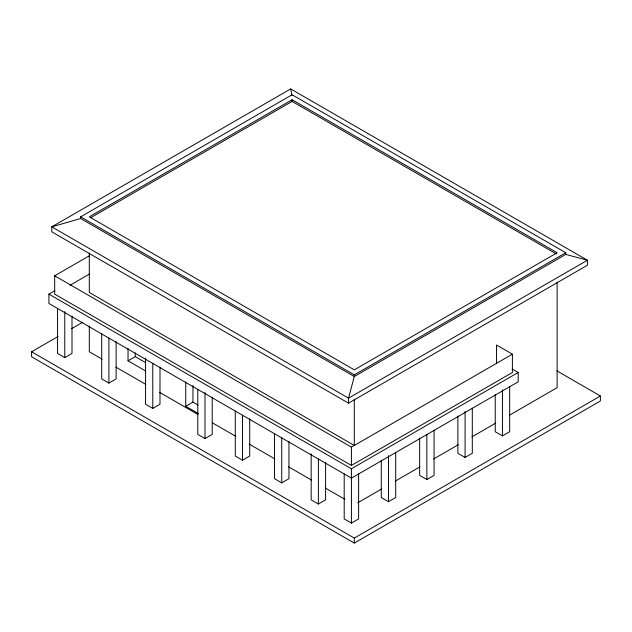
<?xml version="1.0" encoding="UTF-8"?>
<svg xmlns="http://www.w3.org/2000/svg" width="632" height="632" viewBox="0 0 632 632"><rect width="100%" height="100%" fill="white"/><g stroke="black" fill="none" stroke-linecap="round" stroke-linejoin="round"><path stroke-width="0.95" d="M290.68 88.922L51.792 226.841L51.792 231.841L348.532 403.161L587.42 265.235L587.42 260.242L290.68 88.922L291.945 95.479M80.643 216.847L354.299 374.839L354.299 376.506L80.643 218.514L80.643 216.847L292.126 94.753L565.782 252.745L565.782 254.412L354.299 376.506L348.532 398.16L348.532 403.161M292.126 99.745L89.302 216.847L354.299 369.846L557.124 252.745L292.126 99.745L292.126 101.412L556.271 253.914M91.008 217.527L292.126 101.412M496.539 363.329L496.539 345.009L512.402 354.173L512.402 372.493L351.416 465.436L54.684 294.125L54.684 275.797L89.602 255.636M512.204 369.048L518.177 372.493L518.177 381.839L351.416 478.116L48.909 303.463L48.909 294.125L54.897 290.665M70.01 285.269L89.602 273.956M556.863 370.858L600.4 395.995L600.4 400.996L354.299 543.078L31.6 356.772L31.6 351.771L58.089 336.477M71.764 328.585L82.871 322.17M57.567 308.369L57.567 353.438L64.78 357.601L71.993 353.438L71.993 316.205M128.035 348.437L128.035 360.809L135.248 356.646L145.392 362.499M101.705 333.854L101.705 378.923L108.917 383.087L116.13 378.923L116.13 341.691M145.565 358.186L145.565 404.243L152.778 408.406L159.991 404.243L159.991 367.01M185.737 381.925L185.737 406.281L192.95 402.118L198.045 405.057M197.784 389.32L197.784 434.389L204.997 438.553L212.21 434.389L212.21 397.157M354.299 374.839L565.782 252.745M235.286 410.974L235.286 456.043L242.498 460.207L249.711 456.043L249.711 418.811M274.525 433.623L274.525 478.701L281.738 482.864L288.95 478.701L288.95 441.468M54.684 275.797L351.416 447.116L512.402 354.173M48.909 294.125L351.416 468.77L518.177 372.493M311.165 453.8L311.165 499.857L318.378 504.02L325.591 499.857L325.591 462.616M357.712 502.796L381.57 489.026M395.205 481.149L419.917 466.882M433.552 459.006L458.271 444.738M471.907 436.87L495.764 423.092M509.4 415.224L557.124 387.669L557.124 282.046M344.203 473.85L344.203 518.927L351.416 523.091L358.628 518.927L358.628 473.85M381.278 460.286L381.278 497.518L388.49 501.682L395.703 497.518L395.703 452.449M419.648 438.134L419.648 475.367L426.861 479.53L434.073 475.367L434.073 430.297M457.876 416.061L457.876 453.294L465.089 457.457L472.302 453.294L472.302 408.225M495.235 394.494L495.235 431.727L502.448 435.89L509.661 431.727L509.661 386.65M31.6 351.771L354.299 538.085L600.4 395.995M80.643 218.514L51.792 226.841L348.532 398.16L587.42 260.242L565.782 254.412M354.299 445.449L89.302 292.458L89.302 253.061M128.035 360.809L145.795 371.063M185.737 406.281L198.464 413.628M102.123 359.173L89.302 351.771L89.302 326.104M115.798 367.074L145.723 384.343M159.398 392.243L197.863 414.45M212.399 422.84L235.475 436.167M249.158 444.059L274.802 458.872M288.476 466.764L311.56 480.091M325.235 487.983L344.898 499.335M502.448 389.841L502.448 435.89M465.089 411.408L465.089 457.457M426.861 434.461L426.861 479.53M388.49 455.632L388.49 501.682M354.299 399.148L354.299 445.544M354.299 538.085L354.299 543.078M351.416 447.116L351.416 465.436M351.416 468.77L351.416 523.091M318.378 458.943L318.378 504.02M281.738 437.786L281.738 482.864M242.498 415.137L242.498 460.207M204.997 392.504L204.997 438.553M192.95 385.56L192.95 402.118M152.778 363.337L152.778 408.406M135.248 352.838L135.248 356.646M108.917 338.017L108.917 383.087M64.78 311.552L64.78 357.601"/></g></svg>
